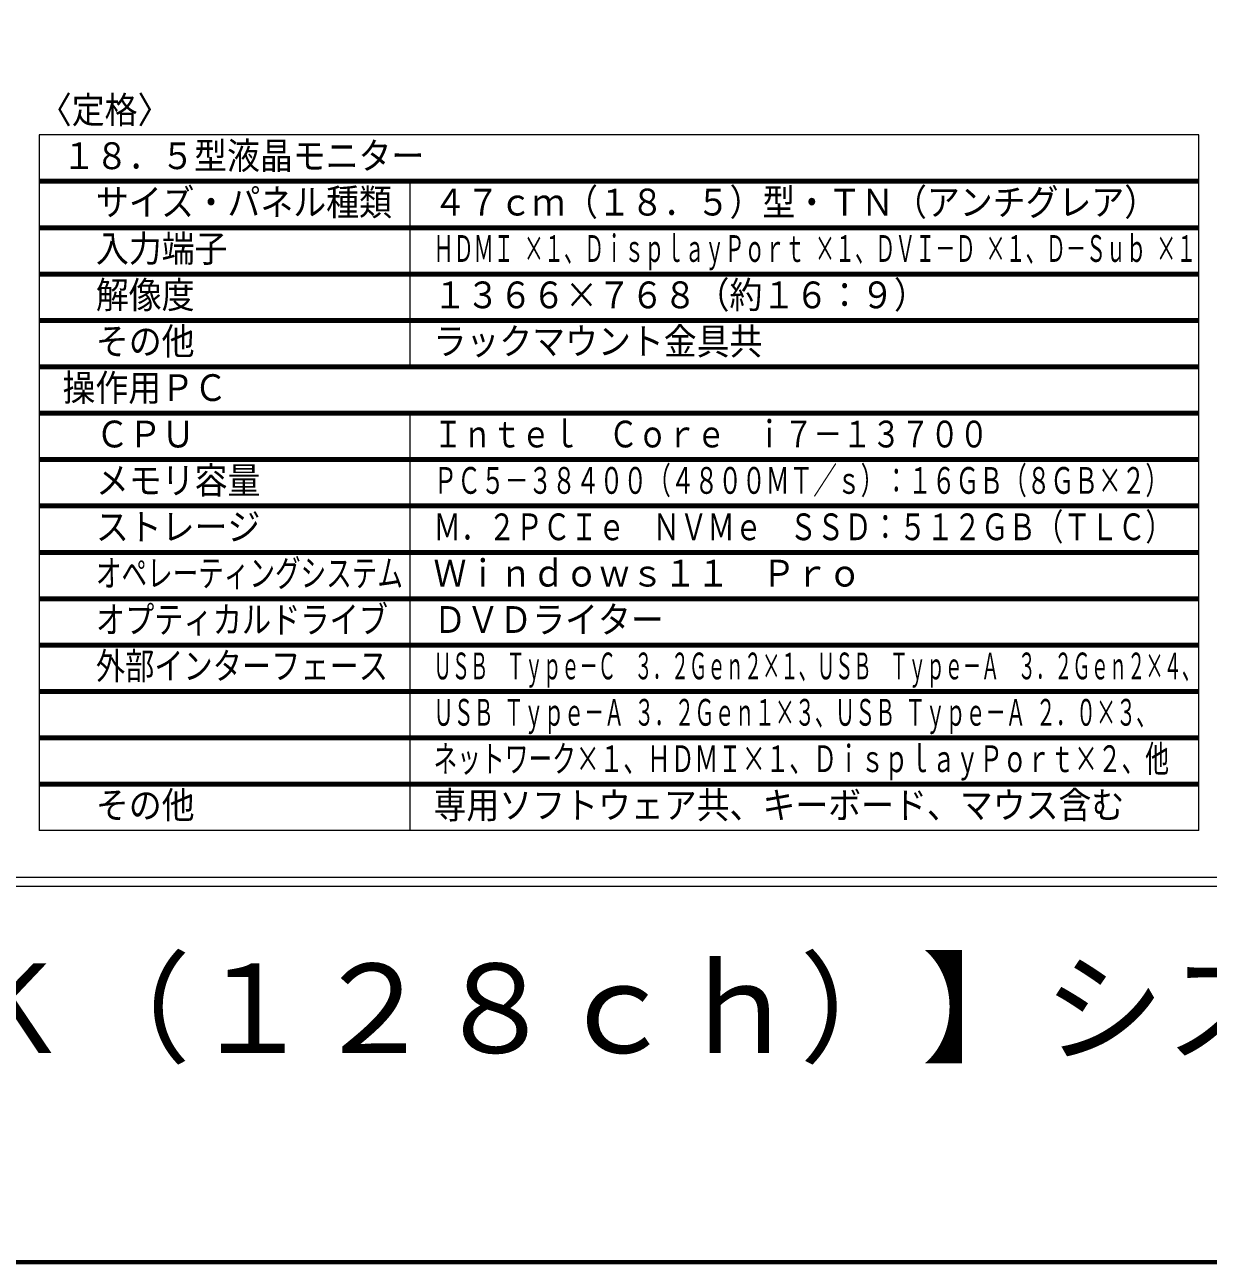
# Model space of a CAD drawing. Units: millimetres on the paper. Extents: x -1400 to 1400, y -280 to 280.
# Drawn here: x -257.6 to -130, y -280 to -146.6 of the extents above; entities that cross this region are included whole.
import ezdxf
from ezdxf.enums import TextEntityAlignment as Align

# ---------------------------------------------------------------- set-up
doc = ezdxf.new("R2010")
doc.units = ezdxf.units.MM
for name, color, linetype, lineweight in [('0-0_0', 7, 'Continuous', 20), ('0-1_F-F_', 2, 'Continuous', 80), ('0-2_Defpoints', 1, 'Continuous', 80), ('0-3_WAKU-M', 7, 'Continuous', 20)]:
    doc.layers.add(name, color=color, linetype=linetype, lineweight=lineweight)
doc.styles.add('ＭＳ ゴシック', font='')
doc.styles.get('ＭＳ ゴシック').set_extended_font_data('MS Gothic')

# ---------------------------------------------------------------- blocks, each defined once
blk = doc.blocks.new('U19')
at = {"layer": '0-2_Defpoints', "color": 4, "lineweight": 9}
for q in [(125, 75), (0, 0)]:
    blk.add_line((125, 0), q, dxfattribs=at)
at = {"layer": '0-2_Defpoints'}
for p, q in [((0, 70), (125, 70)), ((0, 65), (125, 65)), ((0, 60), (125, 60)), ((0, 55), (125, 55)), ((0, 50), (125, 50)), ((0, 45), (125, 45)), ((0, 40), (125, 40)), ((0, 35), (125, 35)), ((0, 30), (125, 30)), ((0, 25), (125, 25)), ((0, 20), (125, 20)), ((0, 15), (125, 15)), ((0, 10), (125, 10)), ((0, 5), (125, 5))]:
    blk.add_line(p, q, dxfattribs=at)
at = {"layer": '0-2_Defpoints', "color": 4, "lineweight": 9}
blk.add_lwpolyline([(125, 75), (0, 75), (0, 0)], dxfattribs=at)
at = {"layer": '0-1_F-F_', "style": 'ＭＳ ゴシック', "width": 0.9}
blk.add_text('〈定格〉', height=2.889, dxfattribs=at).set_placement((-0.05, 75.39), align=Align.BOTTOM_LEFT)

msp = doc.modelspace()

# ---------------------------------------------------------------- linework, layer by layer
at = {"layer": '0-0_0', "color": 134, "lineweight": 70}
msp.add_lwpolyline([(400, 280.007), (-400, 280.007), (-400, -279.993), (400, -279.993)], close=True, dxfattribs=at)
at = {"layer": '0-2_Defpoints', "color": 4, "lineweight": 9}
for p, q in [((-216, -183.464), (-216, -163.464)), ((-216, -233.464), (-216, -188.464))]:
    msp.add_line(p, q, dxfattribs=at)
at = {"layer": '0-3_WAKU-M', "color": 4, "lineweight": 9}
msp.add_line((-387, -238.464), (387, -238.464), dxfattribs=at)
msp.add_lwpolyline([(388, 242.536), (-388, 242.536), (-388, -239.464), (388, -239.464)], dxfattribs=at)

# ---------------------------------------------------------------- block references
at = {"layer": '0-2_Defpoints'}
msp.add_blockref('U19', (-256, -233.464), dxfattribs=at)

# ---------------------------------------------------------------- texts
at = {"layer": '0-1_F-F_', "style": 'ＭＳ ゴシック'}
for s, height, width, p in [('１８．５型液晶モニター', 2.889, 0.9, (-253.5, -163.019)), ('サイズ・パネル種類', 2.889, 0.9, (-249.9, -168.019)), ('４７ｃｍ（１８．５）型・ＴＮ（アンチグレア）', 2.889, 0.9, (-213.5, -168.019)), ('入力端子', 2.889, 0.9, (-249.9, -173.019)), ('ＨＤＭＩ ×１、ＤｉｓｐｌａｙＰｏｒｔ ×１、ＤＶＩ－Ｄ ×１、Ｄ－Ｓｕｂ ×１', 2.886, 0.55, (-213.5, -173.019)), ('解像度', 2.889, 0.9, (-249.9, -178.019)), ('１３６６×７６８（約１６：９）', 2.889, 0.9, (-213.5, -178.019)), ('その他', 2.889, 0.9, (-249.9, -183.019)), ('ラックマウント金具共', 2.889, 0.9, (-213.5, -183.019)), ('操作用ＰＣ', 2.889, 0.9, (-253.5, -188.019)), ('ＣＰＵ', 2.889, 0.9, (-249.9, -193.019)), ('Ｉｎｔｅｌ\u3000Ｃｏｒｅ\u3000ｉ７－１３７００', 2.886, 0.8, (-213.5, -193.019)), ('メモリ容量', 2.889, 0.9, (-249.9, -198.019)), ('ＰＣ５－３８４００（４８００ＭＴ／ｓ）：１６ＧＢ（８ＧＢ×２）', 2.886, 0.65, (-213.5, -198.019)), ('ストレージ', 2.889, 0.9, (-249.9, -203.019)), ('Ｍ．２ＰＣＩｅ\u3000ＮＶＭｅ\u3000ＳＳＤ：５１２ＧＢ（ＴＬＣ）\u3000', 2.886, 0.75, (-213.5, -203.019)), ('オペレーティングシステム', 2.889, 0.7, (-249.9, -208.019)), ('Ｗｉｎｄｏｗｓ１１\u3000Ｐｒｏ', 2.889, 0.9, (-213.5, -208.019)), ('オプティカルドライブ', 2.886, 0.8, (-249.9, -213.019)), ('ＤＶＤライター', 2.889, 0.9, (-213.5, -213.019)), ('外部インターフェース', 2.886, 0.8, (-249.9, -218.019)), ('ＵＳＢ\u3000Ｔｙｐｅ－Ｃ\u3000３．２Ｇｅｎ２×１、ＵＳＢ\u3000Ｔｙｐｅ－Ａ\u3000３．２Ｇｅｎ２×４、', 2.886, 0.5, (-213.5, -218.019)), ('ＵＳＢ Ｔｙｐｅ－Ａ ３．２Ｇｅｎ１×３、ＵＳＢ Ｔｙｐｅ－Ａ ２．０×３、', 2.886, 0.55, (-213.5, -223.019)), ('ネットワーク×１、ＨＤＭＩ×１、ＤｉｓｐｌａｙＰｏｒｔ×２、他', 2.886, 0.65, (-213.5, -228.019)), ('その他', 2.889, 0.9, (-249.9, -233.019)), ('専用ソフトウェア共、キーボード、マウス含む', 2.889, 0.9, (-213.5, -233.019))]:
    msp.add_text(s, height=height, dxfattribs=dict(at, width=width)).set_placement(p, align=Align.BOTTOM_LEFT)
at = {"layer": '0-2_Defpoints', "color": 6, "style": 'ＭＳ ゴシック'}
msp.add_text('【ＷＪ－ＮＸ５１０Ｋ（１２８ｃｈ）】システム構成例（ラック）Ｈ＝２０００（２）', height=9.621, dxfattribs=at).set_placement((-384, -260.314), align=Align.BOTTOM_LEFT)

doc.saveas('drawing.dxf')
